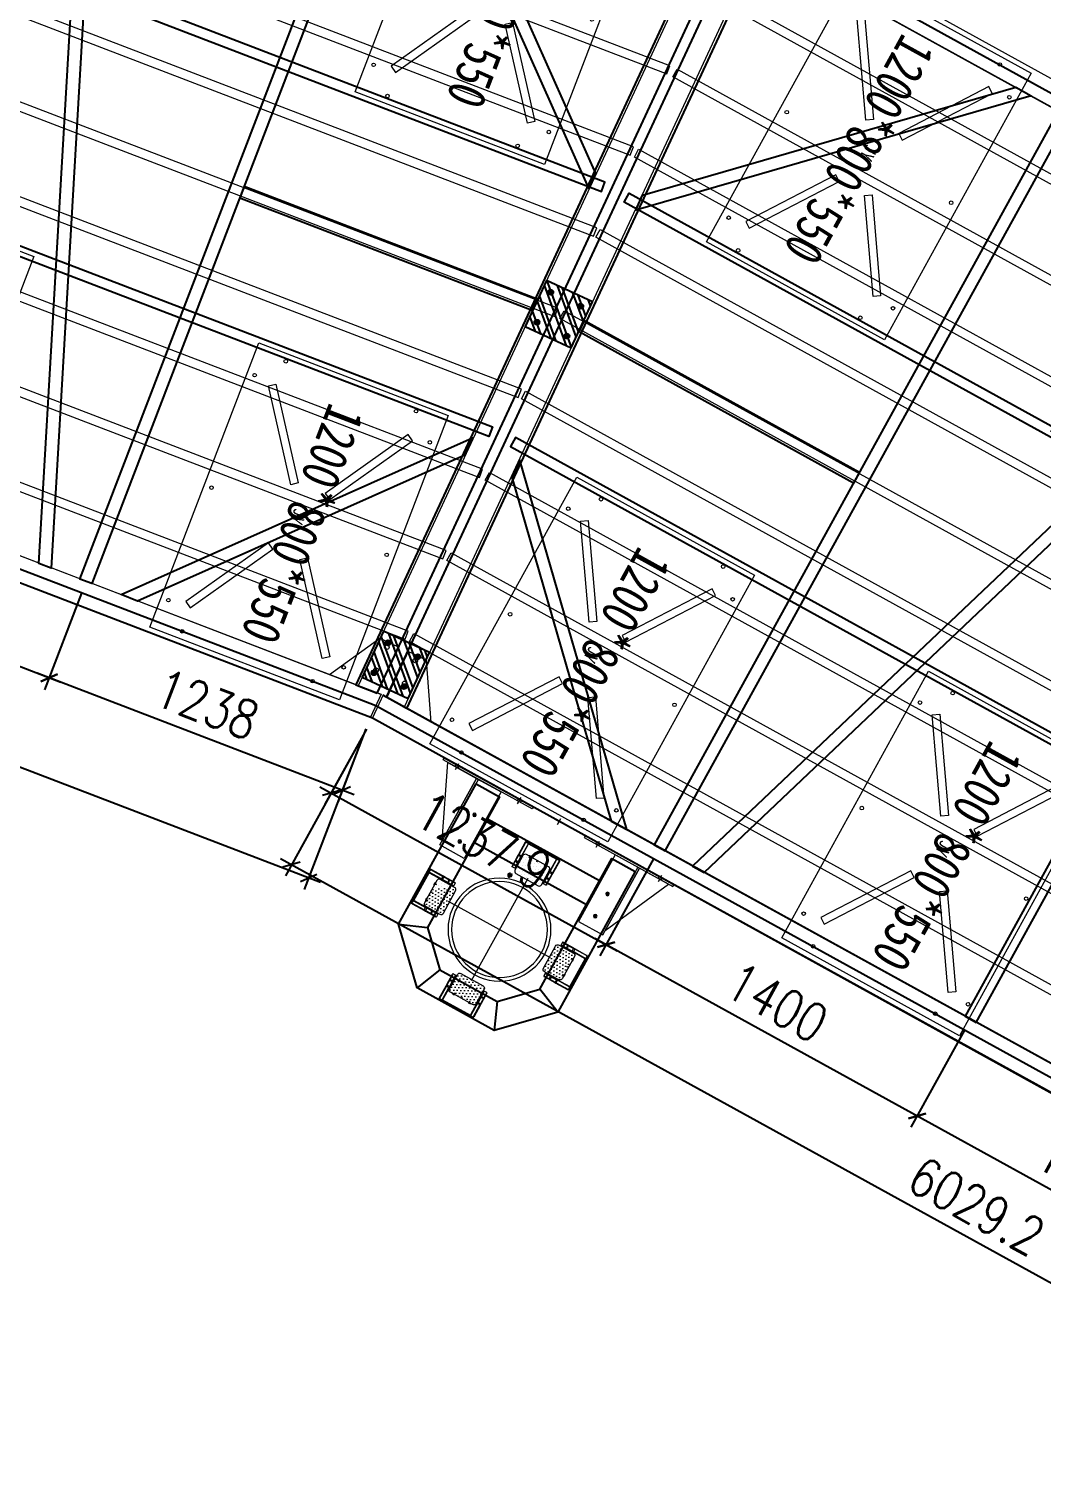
# Model space of a CAD drawing. Extents: x 8796 to 116961, y 24572 to 132726.
# Drawn here: x 83220 to 87213, y 91192 to 96923 of the extents above; entities that cross this region are included whole.
import ezdxf

# ---------------------------------------------------------------- set-up
doc = ezdxf.new("R2010")
doc.units = 0
doc.header["$LTSCALE"] = 1000
doc.header["$MEASUREMENT"] = 0
for name, pattern in [('CENTER', [2, 1.25, -0.25, 0.25, -0.25]), ('DASHED', [0.75, 0.5, -0.25]), ('HIDDEN', [0.375, 0.25, -0.125])]:
    doc.linetypes.add(name, pattern=pattern)
for name, color, linetype in [('PUB_TEXT', 7, 'Continuous'), ('主框型材', 4, 'Continuous'), ('卡槽', 242, 'Continuous'), ('标注', 9, 'Continuous'), ('浮箱名称', 3, 'Continuous'), ('连接端梁', 130, 'Continuous'), ('铝横梁', 220, 'Continuous')]:
    doc.layers.add(name, color=color, linetype=linetype)
for name, color, linetype, lineweight in [('加强板', 140, 'Continuous', 18), ('导框型材', 2, 'Continuous', 18), ('浮箱', 160, 'Continuous', 20), ('虚线', 8, 'Continuous', 0), ('轮子座', 7, 'Continuous', 9), ('铝主梁', 3, 'Continuous', 9), ('铝龙骨', 7, 'Continuous', 9)]:
    doc.layers.add(name, color=color, linetype=linetype, lineweight=lineweight)
doc.styles.add('HZTXT', font='txtw.shx', dxfattribs={"width": 0.8, "bigfont": 'hztxtw.shx'})
doc.styles.add('黑体', font='simhei.ttf', dxfattribs={"width": 0.8})
doc.dimstyles.new('DIM-50', dxfattribs={"dimscale": 50, "dimtxt": 3, "dimasz": 1, "dimexe": 1, "dimexo": 1, "dimgap": 1, "dimtad": 1, "dimdec": 1, "dimdsep": 46, "dimtxsty": 'HZTXT', "dimblk": 'OBLIQUE', "dimblk1": 'ARCHTICK', "dimblk2": 'OBLIQUE', "dimcen": 0, "dimdle": 1, "dimclrd": 9, "dimclre": 9, "dimclrt": 2, "dimadec": 1, "dimazin": 0, "dimtfac": 1, "dimtdec": 1, "dimtix": 1, "dimtmove": 2, "dimatfit": 3, "dimldrblk": 'OBLIQUE', "dimfxl": 0, "dimtolj": 1, "dimtzin": 0, "dimarcsym": 0})
pattern_1 = [(0, (1212.185, -561.11), (6.35, 12.7), [0, -12.7])]

# ---------------------------------------------------------------- blocks, each defined once
blk = doc.blocks.new('_Oblique')
at = {"color": 0, "linetype": 'ByBlock', "lineweight": -2}
blk.add_line((-0.5, -0.5), (0.5, 0.5), dxfattribs=at)
blk = doc.blocks.new('*D583')
at = {"layer": 'Defpoints', "color": 0, "transparency": 16777216}
for p in [(49245.7, 68127.9), (57321.7, 68127.9), (57321.7, 67449.2)]:
    blk.add_point(p, dxfattribs=at)
at = {"layer": '标注', "color": 9, "lineweight": -2, "transparency": 16777216}
for p, q in [((49245.7, 68077.9), (49245.7, 67399.2)), ((57321.7, 68077.9), (57321.7, 67399.2)), ((49195.7, 67449.2), (57371.7, 67449.2))]:
    blk.add_line(p, q, dxfattribs=at)
at = {"layer": '标注', "color": 9, "lineweight": -2, "transparency": 16777216, "xscale": 50, "yscale": 50, "zscale": 50}
for p, rotation in [((49245.7, 67449.2), 180.0003109579486), ((57321.7, 67449.2), 0.0003109579486354188)]:
    blk.add_blockref('_Oblique', p, dxfattribs=dict(at, rotation=rotation))
at = {"layer": '标注', "color": 2, "transparency": 16777216, "insert": (53283.7, 67574.2), "char_height": 150, "attachment_point": 5, "rotation": 0.00031, "style": 'HZTXT'}
blk.add_mtext('\\A1;8076', dxfattribs=at)
blk = doc.blocks.new('_ArchTick')
at = {"color": 0, "linetype": 'ByBlock', "const_width": 0.4}
blk.add_lwpolyline([(-0.5, -0.5), (0.5, 0.5)], dxfattribs=at)
blk = doc.blocks.new('*D587')
at = {"layer": 'Defpoints', "color": 0, "transparency": 16777216}
for p in [(56083.7, 68225.9), (57321.7, 68127.9), (56083.7, 67818.6)]:
    blk.add_point(p, dxfattribs=at)
at = {"layer": '标注', "color": 9, "lineweight": -2, "transparency": 16777216}
for p, q in [((56083.7, 68175.9), (56083.7, 67768.6)), ((57321.7, 68077.9), (57321.7, 67768.6)), ((57371.7, 67818.6), (56033.7, 67818.6))]:
    blk.add_line(p, q, dxfattribs=at)
at = {"layer": '标注', "color": 9, "lineweight": -2, "transparency": 16777216, "xscale": 50, "yscale": 50, "zscale": 50, "rotation": 180}
blk.add_blockref('_Oblique', (56083.7, 67818.6), dxfattribs=at)
at = {"layer": '标注', "color": 9, "lineweight": -2, "transparency": 16777216, "xscale": 50, "yscale": 50, "zscale": 50}
blk.add_blockref('_Oblique', (57321.7, 67818.6), dxfattribs=at)
at = {"layer": '标注', "color": 2, "transparency": 16777216, "insert": (56702.7, 67943.6), "char_height": 150, "attachment_point": 5, "style": 'HZTXT'}
blk.add_mtext('\\A1;1238', dxfattribs=at)
blk = doc.blocks.new('*D588')
at = {"layer": 'Defpoints', "color": 0, "transparency": 16777216}
for p in [(54683.7, 68225.9), (56083.7, 68225.9), (54683.7, 67818.6)]:
    blk.add_point(p, dxfattribs=at)
at = {"layer": '标注', "color": 9, "lineweight": -2, "transparency": 16777216}
for p, q in [((54683.7, 68175.9), (54683.7, 67768.6)), ((56083.7, 68175.9), (56083.7, 67768.6)), ((56133.7, 67818.6), (54633.7, 67818.6))]:
    blk.add_line(p, q, dxfattribs=at)
at = {"layer": '标注', "color": 9, "lineweight": -2, "transparency": 16777216, "xscale": 50, "yscale": 50, "zscale": 50, "rotation": 180}
blk.add_blockref('_Oblique', (54683.7, 67818.6), dxfattribs=at)
at = {"layer": '标注', "color": 9, "lineweight": -2, "transparency": 16777216, "xscale": 50, "yscale": 50, "zscale": 50}
blk.add_blockref('_Oblique', (56083.7, 67818.6), dxfattribs=at)
at = {"layer": '标注', "color": 2, "transparency": 16777216, "insert": (55383.7, 67943.6), "char_height": 150, "attachment_point": 5, "style": 'HZTXT'}
blk.add_mtext('\\A1;1400', dxfattribs=at)
blk = doc.blocks.new('$matou$00000186')
for points in [[(-600, 400), (600, 400), (600, -400), (-600, -400)], [(-455.8, 303.8), (-472.4, 278.9), (-139.6, 57), (-122.9, 82)], [(455.8, 303.8), (472.4, 278.9), (139.6, 57), (122.9, 82)], [(-455.8, -303.8), (-472.4, -278.9), (-139.6, -57), (-122.9, -82)], [(455.8, -303.8), (472.4, -278.9), (139.6, -57), (122.9, -82)]]:
    blk.add_lwpolyline(points, close=True)
for centre in [(-475, 370), (0, 370), (475, 370), (-570, 275), (570, 275), (-570, -275), (570, -275), (-475, -370), (0, -370), (475, -370)]:
    blk.add_circle(centre, 7)
at = {"layer": 'PUB_TEXT', "style": '黑体', "width": 0.8}
blk.add_text('JY', height=52.57, dxfattribs=at).set_placement((-44.4, -35.3))
blk = doc.blocks.new('*U575')
at = {"layer": '浮箱', "rotation": 270}
blk.add_blockref('$matou$00000186', (0, 0), dxfattribs=at)
blk = doc.blocks.new('*U576')
at = {"color": 0, "linetype": 'ByBlock', "lineweight": -2, "transparency": 16777216}
blk.add_blockref('*U575', (7000, 0), dxfattribs=at)
blk = doc.blocks.new('*U577')
at = {"layer": '浮箱', "rotation": 270}
blk.add_blockref('$matou$00000186', (0, 0), dxfattribs=at)
blk = doc.blocks.new('*U578')
at = {"color": 0, "linetype": 'ByBlock', "lineweight": -2, "transparency": 16777216}
for p in [(5250, 0), (7000, 0)]:
    blk.add_blockref('*U577', p, dxfattribs=at)
blk = doc.blocks.new('*D611')
at = {"layer": 'Defpoints', "color": 0, "transparency": 16777216}
for p in [(63292.6, 71967.1), (63292.6, 71495.2), (64771.6, 71397.2)]:
    blk.add_point(p, dxfattribs=at)
at = {"layer": '标注', "color": 9, "lineweight": -2, "transparency": 16777216}
for p, q in [((63292.6, 71545.2), (63292.6, 72017.1)), ((64771.6, 71447.2), (64771.6, 72017.1)), ((64821.6, 71967.1), (63242.6, 71967.1))]:
    blk.add_line(p, q, dxfattribs=at)
at = {"layer": '标注', "color": 9, "lineweight": -2, "transparency": 16777216, "xscale": 50, "yscale": 50, "zscale": 50, "rotation": 180}
blk.add_blockref('_Oblique', (63292.6, 71967.1), dxfattribs=at)
at = {"layer": '标注', "color": 9, "lineweight": -2, "transparency": 16777216, "xscale": 50, "yscale": 50, "zscale": 50}
blk.add_blockref('_Oblique', (64771.6, 71967.1), dxfattribs=at)
at = {"layer": '标注', "color": 2, "transparency": 16777216, "insert": (64032.1, 72092.1), "char_height": 150, "attachment_point": 5, "style": 'HZTXT'}
blk.add_mtext('\\A1;1479', dxfattribs=at)
blk = doc.blocks.new('*D612')
at = {"layer": 'Defpoints', "color": 0, "transparency": 16777216}
for p in [(63533.7, 67995.2), (69563, 67995.2), (63533.7, 67334.3)]:
    blk.add_point(p, dxfattribs=at)
at = {"layer": '标注', "color": 9, "lineweight": -2, "transparency": 16777216}
for p, q in [((63533.7, 67945.2), (63533.7, 67284.3)), ((69563, 67945.2), (69563, 67284.3)), ((69613, 67334.3), (63483.7, 67334.3))]:
    blk.add_line(p, q, dxfattribs=at)
at = {"layer": '标注', "color": 9, "lineweight": -2, "transparency": 16777216, "xscale": 50, "yscale": 50, "zscale": 50}
for p, rotation in [((63533.7, 67334.3), 179.9999999898094), ((69563, 67334.3), 359.9999999898094)]:
    blk.add_blockref('_Oblique', p, dxfattribs=dict(at, rotation=rotation))
at = {"layer": '标注', "color": 2, "transparency": 16777216, "insert": (66548.4, 67459.3), "char_height": 150, "attachment_point": 5, "rotation": 360, "style": 'HZTXT'}
blk.add_mtext('\\A1;6029.2', dxfattribs=at)
blk = doc.blocks.new('*D616')
at = {"layer": 'Defpoints', "color": 0, "transparency": 16777216}
for p in [(64771.6, 68093.2), (63533.7, 67995.2), (64771.6, 67657.1)]:
    blk.add_point(p, dxfattribs=at)
at = {"layer": '标注', "color": 9, "lineweight": -2, "transparency": 16777216}
for p, q in [((64771.6, 68043.2), (64771.6, 67607.1)), ((63533.7, 67945.2), (63533.7, 67607.1)), ((63483.7, 67657.1), (64821.6, 67657.1))]:
    blk.add_line(p, q, dxfattribs=at)
at = {"layer": '标注', "color": 9, "lineweight": -2, "transparency": 16777216, "xscale": 50, "yscale": 50, "zscale": 50, "rotation": 180}
blk.add_blockref('_Oblique', (63533.7, 67657.1), dxfattribs=at)
at = {"layer": '标注', "color": 9, "lineweight": -2, "transparency": 16777216, "xscale": 50, "yscale": 50, "zscale": 50}
blk.add_blockref('_Oblique', (64771.6, 67657.1), dxfattribs=at)
at = {"layer": '标注', "color": 2, "transparency": 16777216, "insert": (64152.7, 67782.1), "char_height": 150, "attachment_point": 5, "style": 'HZTXT'}
blk.add_mtext('\\A1;1237.9', dxfattribs=at)
blk = doc.blocks.new('*D618')
at = {"layer": 'Defpoints', "color": 0, "transparency": 16777216}
for p in [(66171.6, 68093.2), (67571.6, 68093.2), (66171.6, 67657.1)]:
    blk.add_point(p, dxfattribs=at)
at = {"layer": '标注', "color": 9, "lineweight": -2, "transparency": 16777216}
for p, q in [((66171.6, 68043.2), (66171.6, 67607.1)), ((67571.6, 68043.2), (67571.6, 67607.1)), ((67621.6, 67657.1), (66121.6, 67657.1))]:
    blk.add_line(p, q, dxfattribs=at)
at = {"layer": '标注', "color": 9, "lineweight": -2, "transparency": 16777216, "xscale": 50, "yscale": 50, "zscale": 50, "rotation": 180}
blk.add_blockref('_Oblique', (66171.6, 67657.1), dxfattribs=at)
at = {"layer": '标注', "color": 9, "lineweight": -2, "transparency": 16777216, "xscale": 50, "yscale": 50, "zscale": 50}
blk.add_blockref('_Oblique', (67571.6, 67657.1), dxfattribs=at)
at = {"layer": '标注', "color": 2, "transparency": 16777216, "insert": (66871.6, 67782.1), "char_height": 150, "attachment_point": 5, "style": 'HZTXT'}
blk.add_mtext('\\A1;1400', dxfattribs=at)
blk = doc.blocks.new('*D619')
at = {"layer": 'Defpoints', "color": 0, "transparency": 16777216}
for p in [(64771.6, 68093.2), (66171.6, 68093.2), (64771.6, 67657.1)]:
    blk.add_point(p, dxfattribs=at)
at = {"layer": '标注', "color": 9, "lineweight": -2, "transparency": 16777216}
for p, q in [((64771.6, 68043.2), (64771.6, 67607.1)), ((66171.6, 68043.2), (66171.6, 67607.1)), ((66221.6, 67657.1), (64721.6, 67657.1))]:
    blk.add_line(p, q, dxfattribs=at)
at = {"layer": '标注', "color": 9, "lineweight": -2, "transparency": 16777216, "xscale": 50, "yscale": 50, "zscale": 50, "rotation": 180}
blk.add_blockref('_Oblique', (64771.6, 67657.1), dxfattribs=at)
at = {"layer": '标注', "color": 9, "lineweight": -2, "transparency": 16777216, "xscale": 50, "yscale": 50, "zscale": 50}
blk.add_blockref('_Oblique', (66171.6, 67657.1), dxfattribs=at)
at = {"layer": '标注', "color": 2, "transparency": 16777216, "insert": (65471.6, 67782.1), "char_height": 150, "attachment_point": 5, "style": 'HZTXT'}
blk.add_mtext('\\A1;1400', dxfattribs=at)
blk = doc.blocks.new('*U41')
at = {"layer": '浮箱', "rotation": 270}
blk.add_blockref('$matou$00000186', (0, 0), dxfattribs=at)
blk = doc.blocks.new('*U42')
at = {"color": 0, "linetype": 'ByBlock', "lineweight": -2, "transparency": 16777216}
for p in [(0, 0), (1550, 0), (3100, 0), (4650, 0), (6200, 0)]:
    blk.add_blockref('*U41', p, dxfattribs=at)
blk = doc.blocks.new('*U39')
at = {"layer": '浮箱', "rotation": 270}
blk.add_blockref('$matou$00000186', (0, 0), dxfattribs=at)
blk = doc.blocks.new('*U40')
at = {"color": 0, "linetype": 'ByBlock', "lineweight": -2, "transparency": 16777216}
for p in [(0, 0), (1583.3, 0), (3166.7, 0), (4750, 0)]:
    blk.add_blockref('*U39', p, dxfattribs=at)
blk = doc.blocks.new('橡胶块200x200x60')
h = blk.add_hatch()
h.set_pattern_fill('ANSI32', color=256, scale=10)
h.set_pattern_definition([(45, (0, 0), (-33.67596, 33.67596), []), (45, (22.45, 0), (-33.67596, 33.67596), [])])
h.paths.add_polyline_path([(25487.9, 88551.2), (25687.9, 88551.2), (25687.9, 88751.2), (25487.9, 88751.2)])
blk.add_lwpolyline([(25487.9, 88551.2), (25687.9, 88551.2), (25687.9, 88751.2), (25487.9, 88751.2)], close=True)
for points in [[(25522.9, 88726.2), (25522.9, 88706.2)], [(25652.9, 88726.2), (25652.9, 88706.2)], [(25512.9, 88716.2), (25532.9, 88716.2)], [(25662.9, 88716.2), (25642.9, 88716.2)], [(25512.9, 88586.2), (25532.9, 88586.2)], [(25522.9, 88576.2), (25522.9, 88596.2)], [(25662.9, 88586.2), (25642.9, 88586.2)], [(25652.9, 88576.2), (25652.9, 88596.2)]]:
    blk.add_lwpolyline(points)
for centre, radius in [((25522.9, 88716.2), 10), ((25522.9, 88716.2), 8), ((25652.9, 88716.2), 10), ((25652.9, 88716.2), 8), ((25522.9, 88586.2), 10), ((25522.9, 88586.2), 8), ((25652.9, 88586.2), 10), ((25652.9, 88586.2), 8)]:
    blk.add_circle(centre, radius)
blk = doc.blocks.new('*U519')
h = blk.add_hatch()
h.set_pattern_fill('DOTS', color=256, scale=8)
h.set_pattern_definition(pattern_1)
h.paths.add_polyline_path([(64, 50, 0.4142135624), (54, 60), (-11, 60, 0.4142135624), (-21, 50), (-21, -50, 0.4142135624), (-11, -60), (54, -60, 0.4142135624), (64, -50)])
at = {"layer": '导框型材', "color": 0, "linetype": 'Continuous'}
for p, q in [((-64, 63.508929), (-64, 75.5)), ((-64, 75.5), (-63.389317, 75.5)), ((-64, -63.50893), (-64, 63.508929)), ((-7.891644, 75.5), (-63.389317, 75.5)), ((-63.389317, 75.5), (-63.389317, 64.5)), ((-63.389317, 64.5), (-7.891644, 64.5)), ((-62, 77.5), (-6.502327, 77.5)), ((-62, 62.5), (-62, -62.5)), ((-6.502327, 62.5), (-62, 62.5)), ((-2.965328, 75.5), (-7.891644, 75.5)), ((-7.891644, 75.5), (-7.891644, 64.5)), ((-7.891644, 64.5), (-2.965328, 64.5)), ((-6.502327, 77.5), (-1.08338, 77.5)), ((-1.08338, 62.5), (-6.502327, 62.5)), ((47.5, 75.5), (-2.965328, 75.5)), ((-2.965328, 64.5), (-2.965328, 75.5)), ((47.5, 64.5), (-2.965328, 64.5)), ((-1.08338, 77.5), (45.5, 77.5)), ((45.5, 62.5), (-1.08338, 62.5)), ((31, 62.498484), (31, 60)), ((47.5, 64.5), (47.5, 75.5)), ((-64, -63.78066), (-64, -63.500287)), ((-64, -75.5), (-64, -63.78066)), ((-64, -75.5), (-63.389317, -75.5)), ((-63.389317, -64.5), (-63.389317, -75.5)), ((-7.891644, -64.5), (-63.389317, -64.5)), ((-63.389317, -75.5), (-7.891644, -75.5)), ((-62, -62.5), (-6.502327, -62.5)), ((-6.502327, -77.5), (-62, -77.5)), ((-2.965328, -64.5), (-7.891644, -64.5)), ((-7.891644, -75.5), (-7.891644, -64.5)), ((-7.891644, -75.5), (-2.965328, -75.5)), ((-6.502327, -62.5), (-1.08338, -62.5)), ((-1.08338, -77.5), (-6.502327, -77.5)), ((47.5, -64.5), (-2.965328, -64.5)), ((-2.965328, -64.5), (-2.965328, -75.5)), ((47.5, -75.5), (-2.965328, -75.5)), ((-1.08338, -62.5), (45.5, -62.5)), ((45.5, -77.5), (-1.08338, -77.5)), ((31, -60), (31, -62.498484)), ((47.5, -75.5), (47.5, -64.5))]:
    blk.add_line(p, q, dxfattribs=at)
at = {"layer": '导框型材', "color": 1, "linetype": 'CENTER', "ltscale": 0.1}
for p, q in [((18.75, 70), (24.25, 70)), ((21.5, 67.25), (21.5, 72.75)), ((18.75, -70), (24.25, -70)), ((21.5, -72.75), (21.5, -67.25))]:
    blk.add_line(p, q, dxfattribs=at)
at = {"layer": '导框型材', "color": 1, "linetype": 'CENTER', "ltscale": 0.28}
for p, q in [((-18.5, 35), (-14.5, 35)), ((-16.5, 37), (-16.5, 33)), ((-18.5, -35), (-14.5, -35)), ((-16.5, -37), (-16.5, -33))]:
    blk.add_line(p, q, dxfattribs=at)
at = {"layer": '导框型材', "color": 1, "linetype": 'CENTER', "ltscale": 0.404352}
for p, q in [((-18.5, 0), (-14.5, 0)), ((-16.5, -2), (-16.5, 2))]:
    blk.add_line(p, q, dxfattribs=at)
at = {"layer": '导框型材', "color": 0}
blk.add_lwpolyline([(-11, 60), (54, 60, -0.4142135624), (64, 50), (64, -50, -0.4142135624), (54, -60), (-11, -60, -0.4142135624), (-21, -50), (-21, 50, -0.4142135624)], format="xyb", close=True, dxfattribs=at)
for centre in [(21.5, 70), (21.5, -70)]:
    blk.add_circle(centre, 2.5, dxfattribs=at)
at = {"layer": '导框型材', "color": 0, "linetype": 'Continuous', "extrusion": (0, 0, -1)}
for centre, start, end in [((62, 75.5), 0, 90), ((62, 64.5), 270, 0), ((62, -64.5), 0, 90), ((62, -75.5), 270, 0)]:
    blk.add_arc(centre, 2, start, end, dxfattribs=at)
at = {"layer": '导框型材', "color": 0, "linetype": 'Continuous'}
for centre, radius, start, end in [((45.5, 75.5), 2, 0, 90), ((45.5, 64.5), 2, 270, 0), ((-16.5, -35), 7, 130.0052008841, 229.9947991159), ((45.5, -64.5), 2, 0, 90), ((45.5, -75.5), 2, 270, 0)]:
    blk.add_arc(centre, radius, start, end, dxfattribs=at)
at = {"layer": '导框型材', "color": 0, "linetype": 'Continuous', "extrusion": (1.22461e-16, 0, -1)}
blk.add_arc((16.5, 35), 7, 310.0052008841, 49.9947991159, dxfattribs=at)
at = {"layer": '导框型材', "color": 0, "linetype": 'Continuous'}
for centre, major_axis, ratio, start_param, end_param in [((-62, 75.5), (0, 2), 0.694658, 0, 1.5707963268), ((-6.502327, 75.5), (0, -2), 0.694658, 3.1415926536, 4.7123889804), ((-6.502327, 64.5), (0, 2), 0.694658, 1.5707963268, 3.1415926536), ((-1.08338, 75.5), (0, -2), 0.940974, 3.1415926536, 4.7123889804), ((-1.08338, 64.5), (0, 2), 0.940974, 1.5707963268, 3.1415926536), ((-62, -75.5), (0, 2), 0.694658, 1.5707963268, 3.1415926536), ((-6.502327, -64.5), (0, 2), 0.694658, 0, 1.5707963268), ((-6.502327, -75.5), (0, 2), 0.694658, 1.5707963268, 3.1415926536), ((-1.08338, -64.5), (0, 2), 0.940974, 0, 1.5707963268), ((-1.08338, -75.5), (0, 2), 0.940974, 1.5707963268, 3.1415926536)]:
    blk.add_ellipse(centre, major_axis=major_axis, ratio=ratio, start_param=start_param, end_param=end_param, dxfattribs=at)
at = {"layer": '导框型材', "color": 0, "linetype": 'Continuous', "extrusion": (0, 0, -1)}
for centre, start_param, end_param in [((-62, 64.5), 0, 1.5707963268), ((-62, -64.5), 1.5707963268, 3.1415926536)]:
    blk.add_ellipse(centre, major_axis=(0, -2), ratio=0.694658, start_param=start_param, end_param=end_param, dxfattribs=at)
blk = doc.blocks.new('*U515')
at = {"layer": '轮子座', "color": 0, "linetype": 'ByBlock', "lineweight": -2, "transparency": 16777216}
blk.add_blockref('*U519', (0, 0), dxfattribs=at)
blk = doc.blocks.new('*U516')
h = blk.add_hatch()
h.set_pattern_fill('DOTS', color=256, scale=8)
h.set_pattern_definition(pattern_1)
h.paths.add_polyline_path([(64, 50, 0.4142135624), (54, 60), (-11, 60, 0.4142135624), (-21, 50), (-21, -50, 0.4142135624), (-11, -60), (54, -60, 0.4142135624), (64, -50)])
at = {"layer": '导框型材', "color": 0, "linetype": 'Continuous'}
for p, q in [((-64, 63.508929), (-64, 75.5)), ((-64, 75.5), (-63.389317, 75.5)), ((-64, -63.50893), (-64, 63.508929)), ((-7.891644, 75.5), (-63.389317, 75.5)), ((-63.389317, 75.5), (-63.389317, 64.5)), ((-63.389317, 64.5), (-7.891644, 64.5)), ((-62, 77.5), (-6.502327, 77.5)), ((-62, 62.5), (-62, -62.5)), ((-6.502327, 62.5), (-62, 62.5)), ((-2.965328, 75.5), (-7.891644, 75.5)), ((-7.891644, 75.5), (-7.891644, 64.5)), ((-7.891644, 64.5), (-2.965328, 64.5)), ((-6.502327, 77.5), (-1.08338, 77.5)), ((-1.08338, 62.5), (-6.502327, 62.5)), ((47.5, 75.5), (-2.965328, 75.5)), ((-2.965328, 64.5), (-2.965328, 75.5)), ((47.5, 64.5), (-2.965328, 64.5)), ((-1.08338, 77.5), (45.5, 77.5)), ((45.5, 62.5), (-1.08338, 62.5)), ((31, 62.498484), (31, 60)), ((47.5, 64.5), (47.5, 75.5)), ((-64, -63.78066), (-64, -63.500287)), ((-64, -75.5), (-64, -63.78066)), ((-64, -75.5), (-63.389317, -75.5)), ((-63.389317, -64.5), (-63.389317, -75.5)), ((-7.891644, -64.5), (-63.389317, -64.5)), ((-63.389317, -75.5), (-7.891644, -75.5)), ((-62, -62.5), (-6.502327, -62.5)), ((-6.502327, -77.5), (-62, -77.5)), ((-2.965328, -64.5), (-7.891644, -64.5)), ((-7.891644, -75.5), (-7.891644, -64.5)), ((-7.891644, -75.5), (-2.965328, -75.5)), ((-6.502327, -62.5), (-1.08338, -62.5)), ((-1.08338, -77.5), (-6.502327, -77.5)), ((47.5, -64.5), (-2.965328, -64.5)), ((-2.965328, -64.5), (-2.965328, -75.5)), ((47.5, -75.5), (-2.965328, -75.5)), ((-1.08338, -62.5), (45.5, -62.5)), ((45.5, -77.5), (-1.08338, -77.5)), ((31, -60), (31, -62.498484)), ((47.5, -75.5), (47.5, -64.5))]:
    blk.add_line(p, q, dxfattribs=at)
at = {"layer": '导框型材', "color": 1, "linetype": 'CENTER', "ltscale": 0.1}
for p, q in [((18.75, 70), (24.25, 70)), ((21.5, 67.25), (21.5, 72.75)), ((18.75, -70), (24.25, -70)), ((21.5, -72.75), (21.5, -67.25))]:
    blk.add_line(p, q, dxfattribs=at)
at = {"layer": '导框型材', "color": 1, "linetype": 'CENTER', "ltscale": 0.28}
for p, q in [((-18.5, 35), (-14.5, 35)), ((-16.5, 37), (-16.5, 33)), ((-18.5, -35), (-14.5, -35)), ((-16.5, -37), (-16.5, -33))]:
    blk.add_line(p, q, dxfattribs=at)
at = {"layer": '导框型材', "color": 1, "linetype": 'CENTER', "ltscale": 0.404352}
for p, q in [((-18.5, 0), (-14.5, 0)), ((-16.5, -2), (-16.5, 2))]:
    blk.add_line(p, q, dxfattribs=at)
at = {"layer": '导框型材', "color": 0}
blk.add_lwpolyline([(-11, 60), (54, 60, -0.4142135624), (64, 50), (64, -50, -0.4142135624), (54, -60), (-11, -60, -0.4142135624), (-21, -50), (-21, 50, -0.4142135624)], format="xyb", close=True, dxfattribs=at)
for centre in [(21.5, 70), (21.5, -70)]:
    blk.add_circle(centre, 2.5, dxfattribs=at)
at = {"layer": '导框型材', "color": 0, "linetype": 'Continuous', "extrusion": (0, 0, -1)}
for centre, start, end in [((62, 75.5), 0, 90), ((62, 64.5), 270, 0), ((62, -64.5), 0, 90), ((62, -75.5), 270, 0)]:
    blk.add_arc(centre, 2, start, end, dxfattribs=at)
at = {"layer": '导框型材', "color": 0, "linetype": 'Continuous'}
for centre, radius, start, end in [((45.5, 75.5), 2, 0, 90), ((45.5, 64.5), 2, 270, 0), ((-16.5, -35), 7, 130.0052008841, 229.9947991159), ((45.5, -64.5), 2, 0, 90), ((45.5, -75.5), 2, 270, 0)]:
    blk.add_arc(centre, radius, start, end, dxfattribs=at)
at = {"layer": '导框型材', "color": 0, "linetype": 'Continuous', "extrusion": (1.22461e-16, 0, -1)}
blk.add_arc((16.5, 35), 7, 310.0052008841, 49.9947991159, dxfattribs=at)
at = {"layer": '导框型材', "color": 0, "linetype": 'Continuous'}
for centre, major_axis, ratio, start_param, end_param in [((-62, 75.5), (0, 2), 0.694658, 0, 1.5707963268), ((-6.502327, 75.5), (0, -2), 0.694658, 3.1415926536, 4.7123889804), ((-6.502327, 64.5), (0, 2), 0.694658, 1.5707963268, 3.1415926536), ((-1.08338, 75.5), (0, -2), 0.940974, 3.1415926536, 4.7123889804), ((-1.08338, 64.5), (0, 2), 0.940974, 1.5707963268, 3.1415926536), ((-62, -75.5), (0, 2), 0.694658, 1.5707963268, 3.1415926536), ((-6.502327, -64.5), (0, 2), 0.694658, 0, 1.5707963268), ((-6.502327, -75.5), (0, 2), 0.694658, 1.5707963268, 3.1415926536), ((-1.08338, -64.5), (0, 2), 0.940974, 0, 1.5707963268), ((-1.08338, -75.5), (0, 2), 0.940974, 1.5707963268, 3.1415926536)]:
    blk.add_ellipse(centre, major_axis=major_axis, ratio=ratio, start_param=start_param, end_param=end_param, dxfattribs=at)
at = {"layer": '导框型材', "color": 0, "linetype": 'Continuous', "extrusion": (0, 0, -1)}
for centre, start_param, end_param in [((-62, 64.5), 0, 1.5707963268), ((-62, -64.5), 1.5707963268, 3.1415926536)]:
    blk.add_ellipse(centre, major_axis=(0, -2), ratio=0.694658, start_param=start_param, end_param=end_param, dxfattribs=at)
blk = doc.blocks.new('*U517')
at = {"layer": '轮子座', "color": 0, "linetype": 'ByBlock', "lineweight": -2, "transparency": 16777216}
blk.add_blockref('*U516', (0, 0), dxfattribs=at)
blk = doc.blocks.new('*U518')
h = blk.add_hatch()
h.set_pattern_fill('DOTS', color=256, scale=8)
h.set_pattern_definition(pattern_1)
h.paths.add_polyline_path([(64, 50, 0.4142135624), (54, 60), (-11, 60, 0.4142135624), (-21, 50), (-21, -50, 0.4142135624), (-11, -60), (54, -60, 0.4142135624), (64, -50)])
at = {"layer": '导框型材', "color": 0, "linetype": 'Continuous'}
for p, q in [((-64, 63.508929), (-64, 75.5)), ((-64, 75.5), (-63.389317, 75.5)), ((-64, -63.50893), (-64, 63.508929)), ((-7.891644, 75.5), (-63.389317, 75.5)), ((-63.389317, 75.5), (-63.389317, 64.5)), ((-63.389317, 64.5), (-7.891644, 64.5)), ((-62, 77.5), (-6.502327, 77.5)), ((-62, 62.5), (-62, -62.5)), ((-6.502327, 62.5), (-62, 62.5)), ((-2.965328, 75.5), (-7.891644, 75.5)), ((-7.891644, 75.5), (-7.891644, 64.5)), ((-7.891644, 64.5), (-2.965328, 64.5)), ((-6.502327, 77.5), (-1.08338, 77.5)), ((-1.08338, 62.5), (-6.502327, 62.5)), ((47.5, 75.5), (-2.965328, 75.5)), ((-2.965328, 64.5), (-2.965328, 75.5)), ((47.5, 64.5), (-2.965328, 64.5)), ((-1.08338, 77.5), (45.5, 77.5)), ((45.5, 62.5), (-1.08338, 62.5)), ((31, 62.498484), (31, 60)), ((47.5, 64.5), (47.5, 75.5)), ((-64, -63.78066), (-64, -63.500287)), ((-64, -75.5), (-64, -63.78066)), ((-64, -75.5), (-63.389317, -75.5)), ((-63.389317, -64.5), (-63.389317, -75.5)), ((-7.891644, -64.5), (-63.389317, -64.5)), ((-63.389317, -75.5), (-7.891644, -75.5)), ((-62, -62.5), (-6.502327, -62.5)), ((-6.502327, -77.5), (-62, -77.5)), ((-2.965328, -64.5), (-7.891644, -64.5)), ((-7.891644, -75.5), (-7.891644, -64.5)), ((-7.891644, -75.5), (-2.965328, -75.5)), ((-6.502327, -62.5), (-1.08338, -62.5)), ((-1.08338, -77.5), (-6.502327, -77.5)), ((47.5, -64.5), (-2.965328, -64.5)), ((-2.965328, -64.5), (-2.965328, -75.5)), ((47.5, -75.5), (-2.965328, -75.5)), ((-1.08338, -62.5), (45.5, -62.5)), ((45.5, -77.5), (-1.08338, -77.5)), ((31, -60), (31, -62.498484)), ((47.5, -75.5), (47.5, -64.5))]:
    blk.add_line(p, q, dxfattribs=at)
at = {"layer": '导框型材', "color": 1, "linetype": 'CENTER', "ltscale": 0.1}
for p, q in [((18.75, 70), (24.25, 70)), ((21.5, 67.25), (21.5, 72.75)), ((18.75, -70), (24.25, -70)), ((21.5, -72.75), (21.5, -67.25))]:
    blk.add_line(p, q, dxfattribs=at)
at = {"layer": '导框型材', "color": 1, "linetype": 'CENTER', "ltscale": 0.28}
for p, q in [((-18.5, 35), (-14.5, 35)), ((-16.5, 37), (-16.5, 33)), ((-18.5, -35), (-14.5, -35)), ((-16.5, -37), (-16.5, -33))]:
    blk.add_line(p, q, dxfattribs=at)
at = {"layer": '导框型材', "color": 1, "linetype": 'CENTER', "ltscale": 0.404352}
for p, q in [((-18.5, 0), (-14.5, 0)), ((-16.5, -2), (-16.5, 2))]:
    blk.add_line(p, q, dxfattribs=at)
at = {"layer": '导框型材', "color": 0}
blk.add_lwpolyline([(-11, 60), (54, 60, -0.4142135624), (64, 50), (64, -50, -0.4142135624), (54, -60), (-11, -60, -0.4142135624), (-21, -50), (-21, 50, -0.4142135624)], format="xyb", close=True, dxfattribs=at)
for centre in [(21.5, 70), (21.5, -70)]:
    blk.add_circle(centre, 2.5, dxfattribs=at)
at = {"layer": '导框型材', "color": 0, "linetype": 'Continuous', "extrusion": (0, 0, -1)}
for centre, start, end in [((62, 75.5), 0, 90), ((62, 64.5), 270, 0), ((62, -64.5), 0, 90), ((62, -75.5), 270, 0)]:
    blk.add_arc(centre, 2, start, end, dxfattribs=at)
at = {"layer": '导框型材', "color": 0, "linetype": 'Continuous'}
for centre, radius, start, end in [((45.5, 75.5), 2, 0, 90), ((45.5, 64.5), 2, 270, 0), ((-16.5, -35), 7, 130.0052008841, 229.9947991159), ((45.5, -64.5), 2, 0, 90), ((45.5, -75.5), 2, 270, 0)]:
    blk.add_arc(centre, radius, start, end, dxfattribs=at)
at = {"layer": '导框型材', "color": 0, "linetype": 'Continuous', "extrusion": (1.22461e-16, 0, -1)}
blk.add_arc((16.5, 35), 7, 310.0052008841, 49.9947991159, dxfattribs=at)
at = {"layer": '导框型材', "color": 0, "linetype": 'Continuous'}
for centre, major_axis, ratio, start_param, end_param in [((-62, 75.5), (0, 2), 0.694658, 0, 1.5707963268), ((-6.502327, 75.5), (0, -2), 0.694658, 3.1415926536, 4.7123889804), ((-6.502327, 64.5), (0, 2), 0.694658, 1.5707963268, 3.1415926536), ((-1.08338, 75.5), (0, -2), 0.940974, 3.1415926536, 4.7123889804), ((-1.08338, 64.5), (0, 2), 0.940974, 1.5707963268, 3.1415926536), ((-62, -75.5), (0, 2), 0.694658, 1.5707963268, 3.1415926536), ((-6.502327, -64.5), (0, 2), 0.694658, 0, 1.5707963268), ((-6.502327, -75.5), (0, 2), 0.694658, 1.5707963268, 3.1415926536), ((-1.08338, -64.5), (0, 2), 0.940974, 0, 1.5707963268), ((-1.08338, -75.5), (0, 2), 0.940974, 1.5707963268, 3.1415926536)]:
    blk.add_ellipse(centre, major_axis=major_axis, ratio=ratio, start_param=start_param, end_param=end_param, dxfattribs=at)
at = {"layer": '导框型材', "color": 0, "linetype": 'Continuous', "extrusion": (0, 0, -1)}
for centre, start_param, end_param in [((-62, 64.5), 0, 1.5707963268), ((-62, -64.5), 1.5707963268, 3.1415926536)]:
    blk.add_ellipse(centre, major_axis=(0, -2), ratio=0.694658, start_param=start_param, end_param=end_param, dxfattribs=at)
blk = doc.blocks.new('*U521')
at = {"layer": '轮子座', "color": 0, "linetype": 'ByBlock', "lineweight": -2, "transparency": 16777216}
blk.add_blockref('*U518', (0, 0), dxfattribs=at)
blk = doc.blocks.new('*U522')
h = blk.add_hatch()
h.set_pattern_fill('DOTS', color=256, scale=8)
h.set_pattern_definition(pattern_1)
h.paths.add_polyline_path([(64, 50, 0.4142135624), (54, 60), (-11, 60, 0.4142135624), (-21, 50), (-21, -50, 0.4142135624), (-11, -60), (54, -60, 0.4142135624), (64, -50)])
at = {"layer": '导框型材', "color": 0, "linetype": 'Continuous'}
for p, q in [((-64, 63.508929), (-64, 75.5)), ((-64, 75.5), (-63.389317, 75.5)), ((-64, -63.50893), (-64, 63.508929)), ((-7.891644, 75.5), (-63.389317, 75.5)), ((-63.389317, 75.5), (-63.389317, 64.5)), ((-63.389317, 64.5), (-7.891644, 64.5)), ((-62, 77.5), (-6.502327, 77.5)), ((-62, 62.5), (-62, -62.5)), ((-6.502327, 62.5), (-62, 62.5)), ((-2.965328, 75.5), (-7.891644, 75.5)), ((-7.891644, 75.5), (-7.891644, 64.5)), ((-7.891644, 64.5), (-2.965328, 64.5)), ((-6.502327, 77.5), (-1.08338, 77.5)), ((-1.08338, 62.5), (-6.502327, 62.5)), ((47.5, 75.5), (-2.965328, 75.5)), ((-2.965328, 64.5), (-2.965328, 75.5)), ((47.5, 64.5), (-2.965328, 64.5)), ((-1.08338, 77.5), (45.5, 77.5)), ((45.5, 62.5), (-1.08338, 62.5)), ((31, 62.498484), (31, 60)), ((47.5, 64.5), (47.5, 75.5)), ((-64, -63.78066), (-64, -63.500287)), ((-64, -75.5), (-64, -63.78066)), ((-64, -75.5), (-63.389317, -75.5)), ((-63.389317, -64.5), (-63.389317, -75.5)), ((-7.891644, -64.5), (-63.389317, -64.5)), ((-63.389317, -75.5), (-7.891644, -75.5)), ((-62, -62.5), (-6.502327, -62.5)), ((-6.502327, -77.5), (-62, -77.5)), ((-2.965328, -64.5), (-7.891644, -64.5)), ((-7.891644, -75.5), (-7.891644, -64.5)), ((-7.891644, -75.5), (-2.965328, -75.5)), ((-6.502327, -62.5), (-1.08338, -62.5)), ((-1.08338, -77.5), (-6.502327, -77.5)), ((47.5, -64.5), (-2.965328, -64.5)), ((-2.965328, -64.5), (-2.965328, -75.5)), ((47.5, -75.5), (-2.965328, -75.5)), ((-1.08338, -62.5), (45.5, -62.5)), ((45.5, -77.5), (-1.08338, -77.5)), ((31, -60), (31, -62.498484)), ((47.5, -75.5), (47.5, -64.5))]:
    blk.add_line(p, q, dxfattribs=at)
at = {"layer": '导框型材', "color": 1, "linetype": 'CENTER', "ltscale": 0.1}
for p, q in [((18.75, 70), (24.25, 70)), ((21.5, 67.25), (21.5, 72.75)), ((18.75, -70), (24.25, -70)), ((21.5, -72.75), (21.5, -67.25))]:
    blk.add_line(p, q, dxfattribs=at)
at = {"layer": '导框型材', "color": 1, "linetype": 'CENTER', "ltscale": 0.28}
for p, q in [((-18.5, 35), (-14.5, 35)), ((-16.5, 37), (-16.5, 33)), ((-18.5, -35), (-14.5, -35)), ((-16.5, -37), (-16.5, -33))]:
    blk.add_line(p, q, dxfattribs=at)
at = {"layer": '导框型材', "color": 1, "linetype": 'CENTER', "ltscale": 0.404352}
for p, q in [((-18.5, 0), (-14.5, 0)), ((-16.5, -2), (-16.5, 2))]:
    blk.add_line(p, q, dxfattribs=at)
at = {"layer": '导框型材', "color": 0}
blk.add_lwpolyline([(-11, 60), (54, 60, -0.4142135624), (64, 50), (64, -50, -0.4142135624), (54, -60), (-11, -60, -0.4142135624), (-21, -50), (-21, 50, -0.4142135624)], format="xyb", close=True, dxfattribs=at)
for centre in [(21.5, 70), (21.5, -70)]:
    blk.add_circle(centre, 2.5, dxfattribs=at)
at = {"layer": '导框型材', "color": 0, "linetype": 'Continuous', "extrusion": (0, 0, -1)}
for centre, start, end in [((62, 75.5), 0, 90), ((62, 64.5), 270, 0), ((62, -64.5), 0, 90), ((62, -75.5), 270, 0)]:
    blk.add_arc(centre, 2, start, end, dxfattribs=at)
at = {"layer": '导框型材', "color": 0, "linetype": 'Continuous'}
for centre, radius, start, end in [((45.5, 75.5), 2, 0, 90), ((45.5, 64.5), 2, 270, 0), ((-16.5, -35), 7, 130.0052008841, 229.9947991159), ((45.5, -64.5), 2, 0, 90), ((45.5, -75.5), 2, 270, 0)]:
    blk.add_arc(centre, radius, start, end, dxfattribs=at)
at = {"layer": '导框型材', "color": 0, "linetype": 'Continuous', "extrusion": (1.22461e-16, 0, -1)}
blk.add_arc((16.5, 35), 7, 310.0052008841, 49.9947991159, dxfattribs=at)
at = {"layer": '导框型材', "color": 0, "linetype": 'Continuous'}
for centre, major_axis, ratio, start_param, end_param in [((-62, 75.5), (0, 2), 0.694658, 0, 1.5707963268), ((-6.502327, 75.5), (0, -2), 0.694658, 3.1415926536, 4.7123889804), ((-6.502327, 64.5), (0, 2), 0.694658, 1.5707963268, 3.1415926536), ((-1.08338, 75.5), (0, -2), 0.940974, 3.1415926536, 4.7123889804), ((-1.08338, 64.5), (0, 2), 0.940974, 1.5707963268, 3.1415926536), ((-62, -75.5), (0, 2), 0.694658, 1.5707963268, 3.1415926536), ((-6.502327, -64.5), (0, 2), 0.694658, 0, 1.5707963268), ((-6.502327, -75.5), (0, 2), 0.694658, 1.5707963268, 3.1415926536), ((-1.08338, -64.5), (0, 2), 0.940974, 0, 1.5707963268), ((-1.08338, -75.5), (0, 2), 0.940974, 1.5707963268, 3.1415926536)]:
    blk.add_ellipse(centre, major_axis=major_axis, ratio=ratio, start_param=start_param, end_param=end_param, dxfattribs=at)
at = {"layer": '导框型材', "color": 0, "linetype": 'Continuous', "extrusion": (0, 0, -1)}
for centre, start_param, end_param in [((-62, 64.5), 0, 1.5707963268), ((-62, -64.5), 1.5707963268, 3.1415926536)]:
    blk.add_ellipse(centre, major_axis=(0, -2), ratio=0.694658, start_param=start_param, end_param=end_param, dxfattribs=at)
blk = doc.blocks.new('*U520')
at = {"layer": '轮子座', "color": 0, "linetype": 'ByBlock', "lineweight": -2, "transparency": 16777216}
blk.add_blockref('*U522', (0, 0), dxfattribs=at)
blk = doc.blocks.new('外抱桩器')
for radius in [203, 189]:
    blk.add_circle((0, 486.5), radius)
at = {"layer": '主框型材'}
for points in [[(-358.5, 660.4), (-358.5, 27.9), (-252.5, 27.9), (-252.5, 615.9), (-129.4, 739), (129.4, 739), (252.5, 615.9), (252.5, 27.9), (358.5, 27.9), (358.5, 659.8), (173.3, 845), (-173.3, 845), (-358.5, 659.8)], [(-129.4, 739), (-173.3, 845)], [(129.4, 739), (173.3, 845)], [(-358.5, 659.8), (-252.5, 615.9)], [(358.5, 659.8), (252.5, 615.9)]]:
    blk.add_lwpolyline(points, dxfattribs=at)
blk.add_lwpolyline([(-252.5, 128), (-252.5, 234), (252.5, 234), (252.5, 128)], close=True, dxfattribs=at)
at = {"layer": '导框型材', "color": 1, "linetype": 'CENTER', "ltscale": 5}
for p, q in [((0, 256.1), (0, 717)), ((229.5, 486.5), (-229.5, 486.5))]:
    blk.add_line(p, q, dxfattribs=at)
at = {"layer": '导框型材', "color": 2, "linetype": 'HIDDEN', "ltscale": 100}
for p, q in [((-359, 8), (-359, 308)), ((359, 8), (359, 308))]:
    blk.add_line(p, q, dxfattribs=at)
at = {"layer": '导框型材', "color": 1, "linetype": 'CENTER', "ltscale": 0.28}
for p, q in [((-312.7, 258), (-297.3, 258)), ((-305, 250.3), (-305, 265.7)), ((312.7, 258), (297.3, 258)), ((305, 250.3), (305, 265.7)), ((-312.7, 138), (-297.3, 138)), ((-305, 130.3), (-305, 145.7)), ((312.7, 158), (297.3, 158)), ((305, 150.3), (305, 165.7))]:
    blk.add_line(p, q, dxfattribs=at)
at = {"layer": '导框型材', "color": 2, "linetype": 'DASHED', "ltscale": 2}
for p, q in [((-517, 0), (-117, 0)), ((517, 0), (117, 0))]:
    blk.add_line(p, q, dxfattribs=at)
at = {"layer": '导框型材', "color": 1, "linetype": 'CENTER', "ltscale": 0.36}
for p, q in [((-464, 8), (-464, 0)), ((-457, 18.1), (-457, -9.9)), ((-450, 8), (-450, 0)), ((-184, 8), (-184, 0)), ((-177, 18.1), (-177, -9.9)), ((-170, 8), (-170, 0)), ((-14, 0), (14, 0)), ((0, 14), (0, -14)), ((170, 8), (170, 0)), ((177, 18.1), (177, -9.9)), ((184, 8), (184, 0)), ((450, 8), (450, 0)), ((457, 18.1), (457, -9.9)), ((464, 8), (464, 0))]:
    blk.add_line(p, q, dxfattribs=at)
at = {"layer": '导框型材', "color": 2}
for points in [[(-497, 8), (-367, 8), (-367, 288), (-497, 8)], [(497, 8), (367, 8), (367, 288), (497, 8)]]:
    blk.add_lwpolyline(points, dxfattribs=at)
for points in [[(-257, 8), (-257, 308), (-367, 308), (-367, 8)], [(257, 8), (257, 308), (367, 308), (367, 8)], [(-517, 0), (-117, 0), (-117, 8), (-517, 8)], [(517, 0), (117, 0), (117, 8), (517, 8)]]:
    blk.add_lwpolyline(points, close=True, dxfattribs=at)
for centre in [(-305, 258), (305, 258), (-305, 138), (305, 158)]:
    blk.add_circle(centre, 7, dxfattribs=at)
at = {"layer": '轮子座', "color": 7, "xscale": -1, "rotation": 90}
blk.add_blockref('*U521', (0, 775.5), dxfattribs=at)
at = {"layer": '轮子座', "color": 7}
blk.add_blockref('*U515', (-289, 486.5), dxfattribs=at)
at = {"layer": '轮子座', "color": 7, "xscale": -1}
blk.add_blockref('*U517', (289, 486.5), dxfattribs=at)
at = {"layer": '轮子座', "color": 7, "rotation": 90}
blk.add_blockref('*U520', (0, 197.5), dxfattribs=at)
blk = doc.blocks.new('M31')
at = {"layer": '加强板', "color": 5}
blk.add_lwpolyline([(57310.78, 68225.9), (57110.78, 68225.9), (57244.71, 68430.92), (57324.52, 68425.42)], close=True, dxfattribs=at)
blk.add_lwpolyline([(57310.78, 68225.9), (57110.78, 68225.9), (57244.71, 68430.92), (57324.52, 68425.42)], close=True, dxfattribs=at)
for centre in [(57283.24, 68408.22), (57283.24, 68408.22), (57276.37, 68308.45), (57276.37, 68308.45)]:
    blk.add_circle(centre, 9, dxfattribs=at)
at = {"layer": '卡槽', "color": 22, "ltscale": 5000, "elevation": 0}
for points in [[(49134.24, 70427.88), (49134.24, 70387.88), (57430.06, 70387.88), (57430.06, 70427.88)], [(49208.05, 69327.91), (49208.05, 69367.91), (57361.01, 69367.91), (57361.01, 69327.91)]]:
    blk.add_lwpolyline(points, close=True, dxfattribs=at)
at = {"layer": '虚线', "color": 1, "linetype": 'HIDDEN', "ltscale": 300}
for p, q in [((57460.19, 71529.9), (57232.56, 68225.9)), ((57460.19, 71529.9), (57232.56, 68225.9)), ((57328.33, 68225.9), (49239.07, 68225.9)), ((57328.33, 68225.9), (49239.07, 68225.9))]:
    blk.add_line(p, q, dxfattribs=at)
at = {"layer": '连接端梁'}
blk.add_lwpolyline([(57312.75, 68225.9), (57540.38, 71529.9), (57450.17, 71529.9), (57222.53, 68225.9)], close=True, dxfattribs=at)
blk.add_lwpolyline([(57312.75, 68225.9), (57540.38, 71529.9), (57450.17, 71529.9), (57222.53, 68225.9)], close=True, dxfattribs=at)
at = {"layer": '铝主梁', "color": 3}
blk.add_lwpolyline([(57321.7, 68127.92), (49245.7, 68127.9), (49238.39, 68227.9), (57329.02, 68227.9)], close=True, dxfattribs=at)
at = {"layer": '铝横梁', "color": 243}
for points in [[(54885.08, 71529.9), (55936.71, 68225.9), (55884.44, 68225.29), (54832.81, 71529.29)], [(56107.69, 71529.9), (56107.69, 68225.9), (56057.69, 68225.9), (56057.69, 71529.9)], [(57383.6, 70446.85), (56300.58, 71529.89), (56231.28, 71528.48), (57377.81, 70381.93)], [(57299.4, 69224.74), (56300.59, 68225.91), (56231.47, 68227.5), (57303.19, 69299.24)]]:
    blk.add_lwpolyline(points, close=True, dxfattribs=at)
at = {"layer": '铝横梁', "color": 243, "elevation": 0}
blk.add_lwpolyline([(57346.06, 69901.87), (56107.7, 69901.88), (56107.7, 69853.88), (57342.75, 69853.87)], close=True, dxfattribs=at)
at = {"layer": '铝龙骨', "color": 0}
for points in [[(57504.71, 70912.9), (57504.71, 70947.9), (49061.71, 70947.9), (49061.71, 70912.9)], [(57484.71, 70562.9), (57484.71, 70597.9), (49091.71, 70597.9), (49091.71, 70562.9)], [(57464.71, 70212.9), (57464.71, 70247.9), (49116.71, 70247.9), (49116.71, 70212.9)], [(57434.71, 69862.9), (57434.71, 69897.9), (49136.71, 69897.9), (49136.71, 69862.9)], [(57414.71, 69512.9), (57414.71, 69547.9), (49166.71, 69547.9), (49166.71, 69512.9)], [(57384.71, 69162.9), (57384.71, 69197.9), (49186.71, 69197.9), (49186.71, 69162.9)], [(57364.71, 68812.9), (57364.71, 68847.9), (49206.71, 68847.9), (49206.71, 68812.9)], [(57339.71, 68462.9), (57339.71, 68497.9), (49236.71, 68497.9), (49236.71, 68462.9)]]:
    blk.add_lwpolyline(points, close=True, dxfattribs=at)
for name, p in [('*U576', (49782.8, 71007.88, 0)), ('*U578', (49782.8, 68747.91, 0))]:
    blk.add_blockref(name, p)
at = {"layer": '浮箱名称', "style": '黑体', "width": 0.8}
for p in [(56725.94, 71492.91, 0), (56725.94, 69232.94, 0)]:
    blk.add_text('1200*800*550', height=150.211, rotation=270, dxfattribs=at).set_placement(p)
at = {"layer": '标注'}
for base, p1, p2, picture, middle in [((54683.69, 67818.57), (56083.69, 68225.9), (54683.69, 68225.9), '*D588', (55383.69, 67943.57)), ((56083.69, 67818.57), (57321.7, 68127.94), (56083.69, 68225.9), '*D587', (56702.7, 67943.57))]:
    dim = blk.add_linear_dim(base=base, p1=p1, p2=p2, dimstyle='DIM-50', dxfattribs=at)
    dim.commit()
    dim.dimension.update_dxf_attribs({"geometry": picture, "text_midpoint": middle})
dim = blk.add_aligned_dim(p1=(49245.7, 68127.9), p2=(57321.7, 68127.94), distance=-678.72, dimstyle='DIM-50', dxfattribs=at)
dim.commit()
dim.dimension.update_dxf_attribs({"geometry": '*D583', "text_midpoint": (53283.71, 67574.2)})
blk = doc.blocks.new('M41')
at = {"layer": '加强板', "color": 5}
blk.add_lwpolyline([(63544.53, 68093.16), (63744.53, 68093.16), (63610.59, 68298.19), (63530.78, 68292.69)], close=True, dxfattribs=at)
blk.add_lwpolyline([(63544.53, 68093.16), (63744.53, 68093.16), (63610.59, 68298.19), (63530.78, 68292.69)], close=True, dxfattribs=at)
for centre in [(63572.06, 68275.48), (63572.06, 68275.48), (63578.94, 68175.72), (63578.94, 68175.72)]:
    blk.add_circle(centre, 9, dxfattribs=at)
at = {"layer": '卡槽', "color": 22, "ltscale": 5000, "elevation": 0}
for points in [[(70994.14, 70295.15), (70994.14, 70255.15), (63421.48, 70255.15), (63421.48, 70295.15)], [(70309.09, 69195.18), (70309.09, 69235.18), (63494.09, 69235.18), (63494.09, 69195.18)]]:
    blk.add_lwpolyline(points, close=True, dxfattribs=at)
at = {"layer": '虚线', "color": 1, "linetype": 'HIDDEN', "ltscale": 300}
for p, q in [((63299.35, 71397.16), (71786.58, 71397.16)), ((63299.35, 71397.16), (71786.58, 71397.16)), ((63395.13, 71397.12), (63622.77, 68093.12)), ((63395.13, 71397.12), (63622.77, 68093.12)), ((63526.99, 68093.16), (69609.11, 68093.16)), ((63526.99, 68093.16), (69609.11, 68093.16))]:
    blk.add_line(p, q, dxfattribs=at)
at = {"layer": '连接端梁'}
blk.add_lwpolyline([(63542.58, 68093.16), (63314.94, 71397.16), (63405.15, 71397.17), (63632.79, 68093.16)], close=True, dxfattribs=at)
at = {"layer": '铝主梁', "color": 3}
blk.add_lwpolyline([(71785.27, 71395.16), (63300.04, 71395.16), (63292.6, 71495.16), (71850.63, 71495.16)], dxfattribs=at)
blk.add_lwpolyline([(63533.74, 67995.19), (69562.98, 67995.16), (69633.58, 68095.16), (63526.3, 68095.16)], close=True, dxfattribs=at)
at = {"layer": '铝横梁', "color": 243}
for points in [[(63471.7, 70314.12), (64554.73, 71397.16), (64624.03, 71395.75), (63477.49, 70249.2)], [(64747.61, 71397.16), (64747.61, 68093.16), (64797.61, 68093.16), (64797.61, 71397.16)], [(65972.25, 71397.16), (64920.62, 68093.16), (64972.89, 68092.56), (66024.52, 71396.56)], [(66147.61, 71397.16), (66147.61, 68093.16), (66197.61, 68093.16), (66197.61, 71397.16)], [(63555.9, 69092.01), (64554.72, 68093.18), (64624.02, 68094.59), (63552.29, 69166.33)]]:
    blk.add_lwpolyline(points, close=True, dxfattribs=at)
at = {"layer": '铝横梁', "color": 243, "elevation": 0}
blk.add_lwpolyline([(63509.25, 69771.14), (64747.61, 69771.15), (64747.61, 69721.15), (63512.56, 69721.14)], close=True, dxfattribs=at)
at = {"layer": '铝龙骨', "color": 0}
for points in [[(63320.6, 71130.16), (63320.6, 71165.16), (71598.6, 71165.16), (71598.6, 71130.16)], [(63350.6, 70780.16), (63350.6, 70815.16), (71373.6, 70815.16), (71373.6, 70780.16)], [(63370.6, 70430.16), (63370.6, 70465.16), (71143.6, 70465.16), (71143.6, 70430.16)], [(63390.6, 70080.16), (63390.6, 70115.16), (70918.6, 70115.16), (70918.6, 70080.16)], [(63420.6, 69730.16), (63420.6, 69765.16), (70678.6, 69765.16), (70678.6, 69730.16)], [(63440.6, 69380.16), (63440.6, 69415.16), (70448.6, 69415.16), (70448.6, 69380.16)], [(63470.6, 69030.16), (63470.6, 69065.16), (70218.6, 69065.16), (70218.6, 69030.16)], [(63490.6, 68680.16), (63490.6, 68715.16), (69988.6, 68715.16), (69988.6, 68680.16)], [(63515.6, 68330.16), (63515.6, 68365.16), (69768.6, 68365.16), (69768.6, 68330.16)]]:
    blk.add_lwpolyline(points, close=True, dxfattribs=at)
for name, p in [('*U42', (64181.49, 70875.15, 0)), ('*U40', (64181.49, 68615.18, 0))]:
    blk.add_blockref(name, p)
at = {"layer": '浮箱名称', "style": '黑体', "width": 0.8}
for p in [(64059.59, 71373.2), (64124.63, 69100.21, 0), (65707.97, 69100.21, 0)]:
    blk.add_text('1200*800*550', height=150.211, rotation=270, dxfattribs=at).set_placement(p)
at = {"layer": '标注'}
dim = blk.add_linear_dim(base=(63292.6, 71967.07), p1=(64771.61, 71397.16), p2=(63292.6, 71495.16), dimstyle='DIM-50', dxfattribs=at)
dim.commit()
dim.dimension.update_dxf_attribs({"geometry": '*D611', "text_midpoint": (64032.11, 72092.07)})
for base, p1, p2, picture, middle in [((64771.61, 67657.07), (63533.74, 67995.16), (64771.61, 68093.16), '*D616', (64152.68, 67782.07)), ((64771.61, 67657.07), (66171.61, 68093.16), (64771.61, 68093.16), '*D619', (65471.61, 67782.07)), ((66171.61, 67657.07), (67571.61, 68093.16), (66171.61, 68093.16), '*D618', (66871.61, 67782.07))]:
    dim = blk.add_linear_dim(base=base, p1=p1, p2=p2, angle=180, dimstyle='DIM-50', dxfattribs=at)
    dim.commit()
    dim.dimension.update_dxf_attribs({"geometry": picture, "text_midpoint": middle})
dim = blk.add_aligned_dim(p1=(69562.98, 67995.16), p2=(63533.74, 67995.16), distance=660.82, dimstyle='DIM-50', dxfattribs=at)
dim.commit()
dim.dimension.update_dxf_attribs({"geometry": '*D612', "text_midpoint": (66548.36, 67459.34)})

msp = doc.modelspace()

# ---------------------------------------------------------------- linework, layer by layer
at = {"layer": '连接端梁', "color": 0, "elevation": 29521}
for points in [[(61264.67, 103122.12), (69390.76, 102379.05), (69692.59, 102351.45), (69701.77, 102349.32), (69787.14, 102330.11), (77734.71, 100480.35), (78029.91, 100411.64), (78038.94, 100408.87), (85739.66, 97455.89), (86022.65, 97347.37), (86030.92, 97342.82), (93359.15, 93303.99), (93494.14, 93229.59), (93498.66, 93221.07), (92943.59, 87126.59), (92936.17, 87045.19), (92931.83, 87041.57)], [(32565.04, 88827.31), (32094.71, 92703.36), (37376.89, 95312.91), (44987.75, 97846.13), (45058.09, 97869.54), (52940.73, 99335.03), (53013.62, 99348.58), (61096.76, 99723.29), (69081.15, 98993.18), (69154.59, 98986.46), (76963.97, 97168.86), (77035.76, 97152.15), (84522.31, 94281.3), (84586.64, 94256.63), (89911.61, 91321.86), (89564.8, 87513.92)], [(32631.24, 88696.84), (32149.4, 92667.71), (37387.62, 95262.44), (45074.64, 97821.71), (53023.46, 99298.93), (61099.71, 99672.71), (69150.96, 98935.97), (77025.25, 97102.63), (84573.92, 94207.29), (89858.61, 91288.06), (89495.49, 87304.59)]]:
    msp.add_lwpolyline(points, dxfattribs=at)

# ---------------------------------------------------------------- block references
for name, p, rotation in [('M31', (6651.42, 51123.56, 29521), 339.0197641497624), ('M41', (-3888.64, 65323.84, 29521), 331.1393975733866), ('橡胶块200x200x60', (15694.09, 156359.78, 29521), 245.0784801165569), ('橡胶块200x200x60', (15052.03, 154977.93, 29521), 245.0784801165569)]:
    msp.add_blockref(name, p, dxfattribs=dict(rotation=rotation))
at = {"layer": '导框型材', "xscale": -1, "rotation": 151.1189845992165}
msp.add_blockref('外抱桩器', (85309.68, 93799.11, 29521), dxfattribs=at)

doc.saveas('drawing.dxf')
